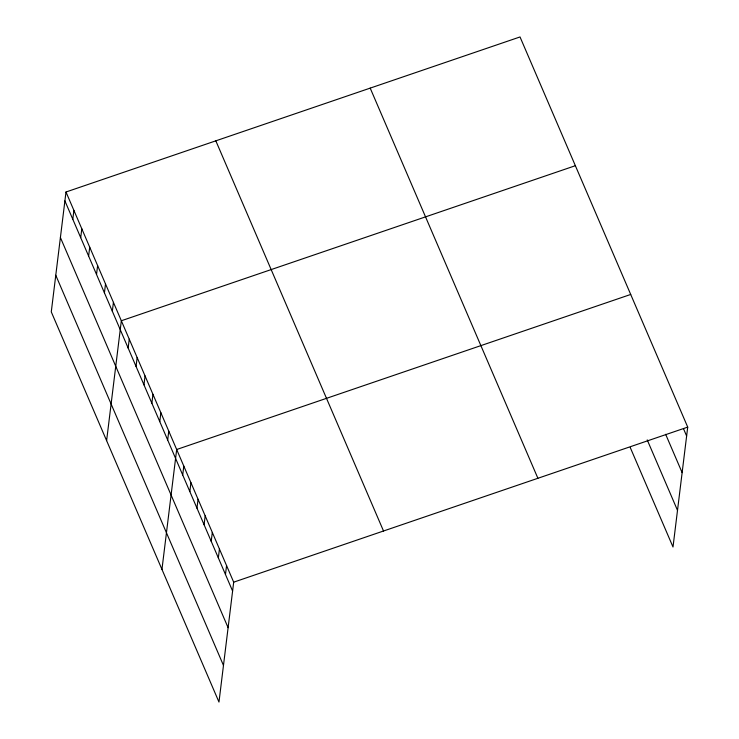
<?xml version="1.0" encoding="UTF-8"?>
<svg xmlns="http://www.w3.org/2000/svg" width="739" height="739" viewBox="0 0 739 739"><rect width="100%" height="100%" fill="white"/><g stroke="black" fill="none" stroke-linecap="round" stroke-linejoin="round"><path stroke-width="1.11" d="M65.993 192.001L51.277 311.886L218.975 702.05L233.69 582.166L65.993 192.001L520.025 36.95L687.723 427.114L673.007 546.999L630.247 447.511M72.81 219.289L73.9 210.393M80.708 237.69L81.807 228.785M88.615 256.082L89.715 247.177M96.523 274.474L97.613 265.578M104.43 292.866L105.52 283.97M112.337 311.258L113.427 302.362M106.61 440.638L121.335 320.754L575.367 165.702M128.152 348.051L129.242 339.146M136.05 366.442L137.149 357.537M143.957 384.834L145.056 375.939M151.864 403.226L152.955 394.33M159.772 421.618L160.862 412.722M167.679 440.01L168.769 431.114M161.952 569.399L176.676 449.506L630.709 294.455M182.709 474.992L183.799 466.087M189.84 491.574L190.93 482.669M196.962 508.155L198.061 499.25M204.093 524.736L205.183 515.831M211.215 541.317L212.315 532.422M218.347 557.899L219.437 549.003M225.478 574.48L226.568 565.584M233.69 582.166L687.723 427.114M683.52 428.759L686.633 436.01M665.654 434.292L682.134 472.637M647.216 439.899L677.506 510.372M370.193 88.117L537.9 478.281M215.825 140.835L383.523 530.999M64.903 200.897L232.6 591.061M60.404 237.524L228.102 627.688M55.767 275.259L223.474 665.423"/></g></svg>
